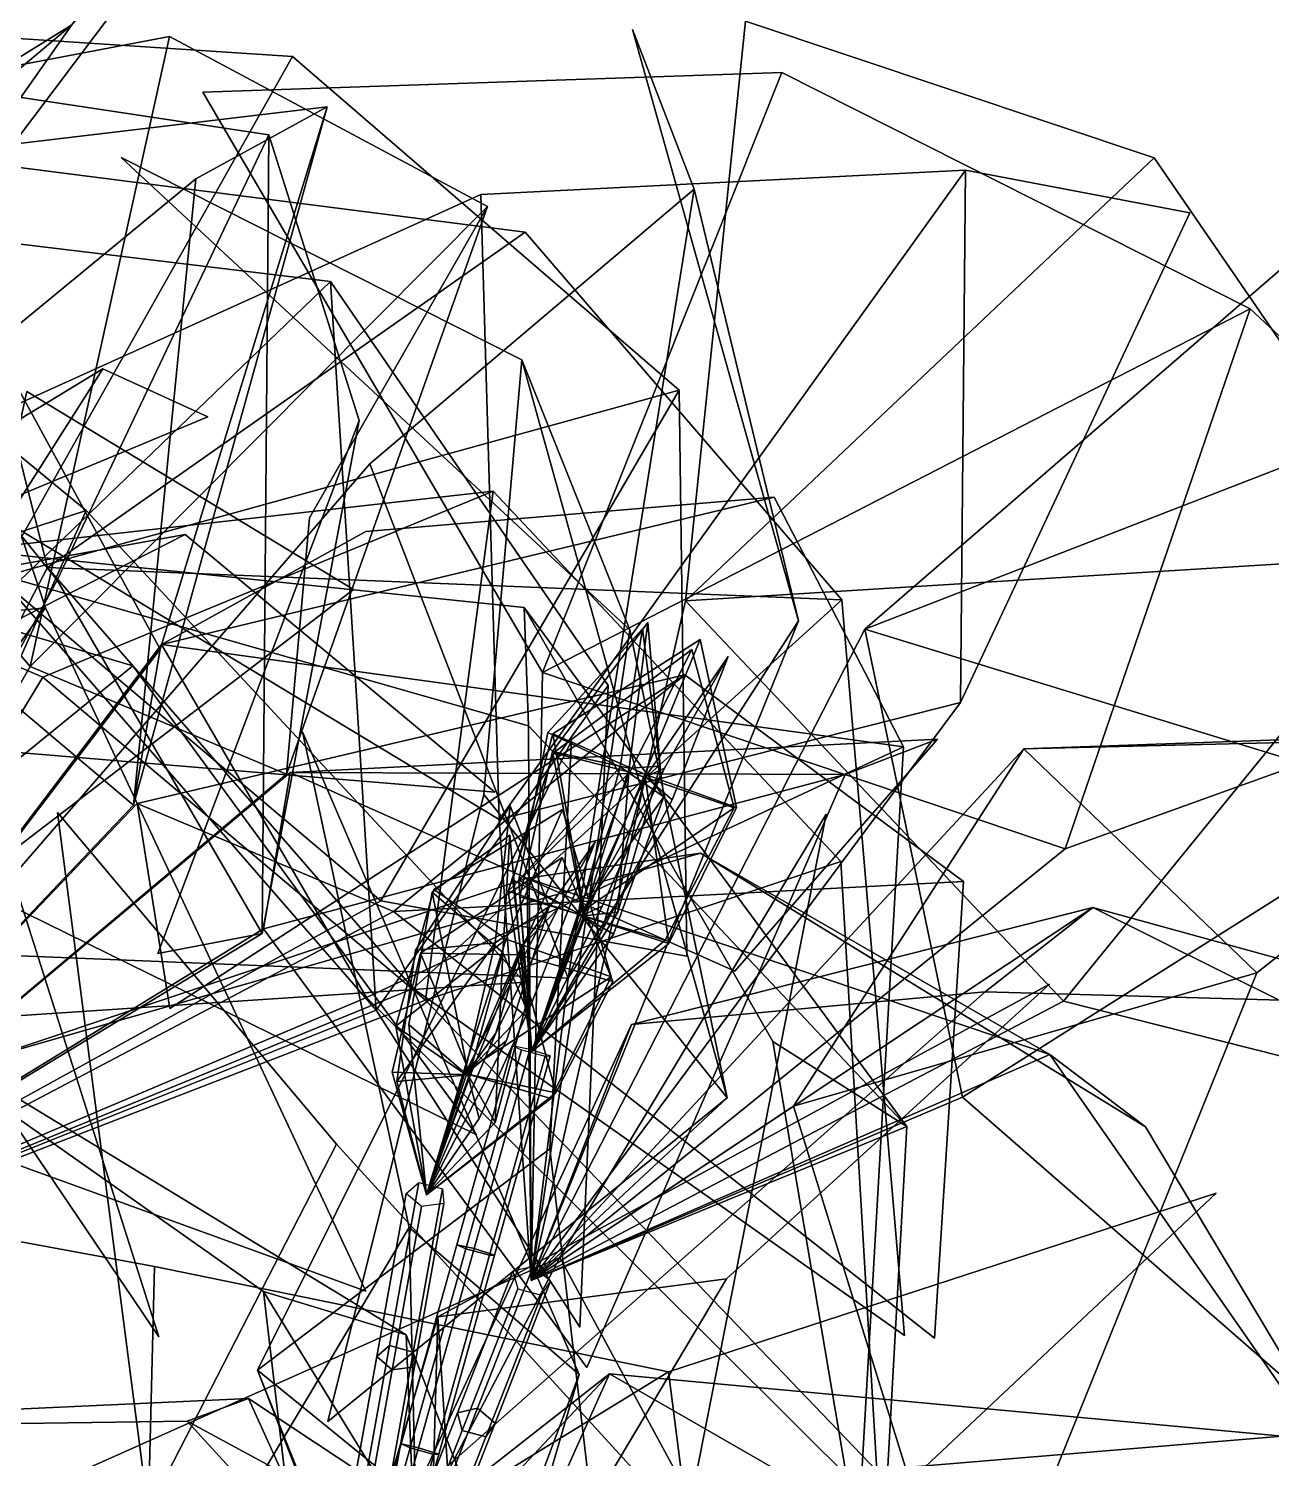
# Model space of a CAD drawing. Header units: metres. Extents: x -317 to 277, y -489 to 236.
# Drawn here: x 189.6 to 236.7, y -23.7 to 30.5 of the extents above; entities that cross this region are included whole.
import ezdxf

# ---------------------------------------------------------------- set-up
doc = ezdxf.new("R2010")
doc.units = ezdxf.units.M

msp = doc.modelspace()

# ---------------------------------------------------------------- linework, layer by layer
at = {"layer": 'Newplan_1Bud', "color": 3}
for points in [[(209.2747, 3.7947, 470.3138), (212.02, 2.4896, 472.4286), (212.8679, 7.7291, 474.1126)], [(209.2747, 3.7947, 470.3138), (212.8679, 7.7291, 474.1126), (212.02, 2.4896, 472.4286)], [(209.4514, 3.07557, 474.8783), (213.0648, 7.9658, 471.9616), (212.3662, 2.442, 471.8799)], [(209.4514, 3.07557, 474.8783), (212.3662, 2.442, 471.8799), (213.0648, 7.9658, 471.9616)], [(213.676, 1.3515, 476.1503), (212.8679, 7.7291, 474.1126), (212.02, 2.4896, 472.4286)], [(213.676, 1.3515, 476.1503), (212.02, 2.4896, 472.4286), (212.8679, 7.7291, 474.1126)], [(213.5402, 2.5173, 468.3686), (212.3662, 2.442, 471.8799), (213.0648, 7.9658, 471.9616)], [(213.5402, 2.5173, 468.3686), (213.0648, 7.9658, 471.9616), (212.3662, 2.442, 471.8799)], [(209.4693, 3.7417, 470.1886), (215.0582, 7.3212, 471.3846), (212.9539, 2.2061, 472.0291)], [(209.4693, 3.7417, 470.1886), (212.9539, 2.2061, 472.0291), (215.0582, 7.3212, 471.3846)], [(216.4357, 0.9483, 471.9412), (212.9539, 2.2061, 472.0291), (215.0582, 7.3212, 471.3846)], [(216.4357, 0.9483, 471.9412), (215.0582, 7.3212, 471.3846), (212.9539, 2.2061, 472.0291)], [(209.4943, 3.02717, 475.1066), (212.3905, 2.2836, 472.9222), (214.7376, 6.9361, 474.8851)], [(209.4943, 3.02717, 475.1066), (214.7376, 6.9361, 474.8851), (212.3905, 2.2836, 472.9222)], [(216.3442, 0.9361, 472.2586), (214.7376, 6.9361, 474.8851), (212.3905, 2.2836, 472.9222)], [(216.3442, 0.9361, 472.2586), (212.3905, 2.2836, 472.9222), (214.7376, 6.9361, 474.8851)], [(213.7051, 2.4356, 468.5185), (216.1118, 6.6801, 473.1737), (212.9764, 2.1058, 472.6716)], [(213.7051, 2.4356, 468.5185), (212.9764, 2.1058, 472.6716), (216.1118, 6.6801, 473.1737)], [(213.9868, 1.2414, 476.1277), (212.9764, 2.1058, 472.6716), (216.1118, 6.6801, 473.1737)], [(213.9868, 1.2414, 476.1277), (216.1118, 6.6801, 473.1737), (212.9764, 2.1058, 472.6716)], [(210.6913, -3.2002, 471.6477), (207.9465, -1.8015, 470.0325), (209.4693, 3.7417, 470.1886)], [(210.6913, -3.2002, 471.6477), (209.4693, 3.7417, 470.1886), (207.9465, -1.8015, 470.0325)], [(209.2747, 3.7947, 470.3138), (208.1812, -1.803, 469.4455), (212.02, 2.4896, 472.4286)], [(209.2747, 3.7947, 470.3138), (212.02, 2.4896, 472.4286), (208.1812, -1.803, 469.4455)], [(210.6913, -3.2002, 471.6477), (209.4693, 3.7417, 470.1886), (212.9539, 2.2061, 472.0291)], [(210.6913, -3.2002, 471.6477), (212.9539, 2.2061, 472.0291), (209.4693, 3.7417, 470.1886)], [(209.4943, 3.02717, 475.1066), (207.7648, -2.2287, 473.473), (212.3905, 2.2836, 472.9222)], [(209.4943, 3.02717, 475.1066), (212.3905, 2.2836, 472.9222), (207.7648, -2.2287, 473.473)], [(210.6402, -3.1575, 471.48), (208.2099, -2.4473, 473.865), (209.4514, 3.07557, 474.8783)], [(210.6402, -3.1575, 471.48), (209.4514, 3.07557, 474.8783), (208.2099, -2.4473, 473.865)], [(210.6402, -3.1575, 471.48), (209.4514, 3.07557, 474.8783), (212.3662, 2.442, 471.8799)], [(210.6402, -3.1575, 471.48), (212.3662, 2.442, 471.8799), (209.4514, 3.07557, 474.8783)], [(207.7648, -2.2287, 473.473), (210.4151, -3.1009, 471.658), (212.3905, 2.2836, 472.9222)], [(207.7648, -2.2287, 473.473), (212.3905, 2.2836, 472.9222), (210.4151, -3.1009, 471.658)], [(208.1812, -1.803, 469.4455), (210.4705, -3.09653, 471.4863), (212.02, 2.4896, 472.4286)], [(208.1812, -1.803, 469.4455), (212.02, 2.4896, 472.4286), (210.4705, -3.09653, 471.4863)], [(210.4151, -3.1009, 471.658), (216.3442, 0.9361, 472.2586), (212.3905, 2.2836, 472.9222)], [(210.4151, -3.1009, 471.658), (212.3905, 2.2836, 472.9222), (216.3442, 0.9361, 472.2586)], [(210.4705, -3.09653, 471.4863), (213.676, 1.3515, 476.1503), (212.02, 2.4896, 472.4286)], [(210.4705, -3.09653, 471.4863), (212.02, 2.4896, 472.4286), (213.676, 1.3515, 476.1503)], [(210.5536, -3.166, 471.7593), (211.3338, -2.8018, 468.3891), (213.7051, 2.4356, 468.5185)], [(210.5536, -3.166, 471.7593), (213.7051, 2.4356, 468.5185), (211.3338, -2.8018, 468.3891)], [(210.5536, -3.166, 471.7593), (213.7051, 2.4356, 468.5185), (212.9764, 2.1058, 472.6716)], [(210.5536, -3.166, 471.7593), (212.9764, 2.1058, 472.6716), (213.7051, 2.4356, 468.5185)], [(211.9262, -3.02142, 468.413), (210.6402, -3.1575, 471.48), (212.3662, 2.442, 471.8799)], [(211.9262, -3.02142, 468.413), (212.3662, 2.442, 471.8799), (210.6402, -3.1575, 471.48)], [(213.8591, -4.2115, 471.7927), (210.6913, -3.2002, 471.6477), (212.9539, 2.2061, 472.0291)], [(213.8591, -4.2115, 471.7927), (212.9539, 2.2061, 472.0291), (210.6913, -3.2002, 471.6477)], [(213.5402, 2.5173, 468.3686), (211.9262, -3.02142, 468.413), (212.3662, 2.442, 471.8799)], [(213.5402, 2.5173, 468.3686), (212.3662, 2.442, 471.8799), (211.9262, -3.02142, 468.413)], [(216.4357, 0.9483, 471.9412), (213.8591, -4.2115, 471.7927), (212.9539, 2.2061, 472.0291)], [(216.4357, 0.9483, 471.9412), (212.9539, 2.2061, 472.0291), (213.8591, -4.2115, 471.7927)], [(211.3269, -3.7397, 474.9455), (210.5536, -3.166, 471.7593), (212.9764, 2.1058, 472.6716)], [(211.3269, -3.7397, 474.9455), (212.9764, 2.1058, 472.6716), (210.5536, -3.166, 471.7593)], [(213.9868, 1.2414, 476.1277), (211.3269, -3.7397, 474.9455), (212.9764, 2.1058, 472.6716)], [(213.9868, 1.2414, 476.1277), (212.9764, 2.1058, 472.6716), (211.3269, -3.7397, 474.9455)], [(210.4705, -3.09653, 471.4863), (211.7624, -3.8528, 474.6261), (213.676, 1.3515, 476.1503)], [(210.4705, -3.09653, 471.4863), (213.676, 1.3515, 476.1503), (211.7624, -3.8528, 474.6261)], [(204.2605, -4.4624, 442.2388), (207.2726, -4.1841, 444.3749), (207.8405, 1.0111, 442.4528)], [(204.2605, -4.4624, 442.2388), (207.8405, 1.0111, 442.4528), (207.2726, -4.1841, 444.3749)], [(204.951, -2.1604, 446.4617), (207.6993, -4.04393, 444.8456), (209.827, 0.8713, 443.3223)], [(204.951, -2.1604, 446.4617), (209.827, 0.8713, 443.3223), (207.6993, -4.04393, 444.8456)], [(209.3273, -2.8102, 447.8068), (207.8405, 1.0111, 442.4528), (207.2726, -4.1841, 444.3749)], [(209.3273, -2.8102, 447.8068), (207.2726, -4.1841, 444.3749), (207.8405, 1.0111, 442.4528)], [(211.6765, -5.472, 444.6711), (209.827, 0.8713, 443.3223), (207.6993, -4.04393, 444.8456)], [(211.6765, -5.472, 444.6711), (207.6993, -4.04393, 444.8456), (209.827, 0.8713, 443.3223)], [(210.4151, -3.1009, 471.658), (213.7278, -4.08877, 471.271), (216.3442, 0.9361, 472.2586)], [(210.4151, -3.1009, 471.658), (216.3442, 0.9361, 472.2586), (213.7278, -4.08877, 471.271)], [(204.885, -2.261, 446.2571), (207.8326, -0.1043, 440.588), (207.5731, -4.5511, 443.9296)], [(204.885, -2.261, 446.2571), (207.5731, -4.5511, 443.9296), (207.8326, -0.1043, 440.588)], [(208.4317, -6.6093, 440.9734), (207.5731, -4.5511, 443.9296), (207.8326, -0.1043, 440.588)], [(208.4317, -6.6093, 440.9734), (207.8326, -0.1043, 440.588), (207.5731, -4.5511, 443.9296)], [(208.6149, -6.5813, 441.1217), (211.0653, -0.3551, 441.964), (208.2739, -4.3306, 444.6862)], [(208.6149, -6.5813, 441.1217), (208.2739, -4.3306, 444.6862), (211.0653, -0.3551, 441.964)], [(209.6428, -2.9079, 447.819), (208.2739, -4.3306, 444.6862), (211.0653, -0.3551, 441.964)], [(209.6428, -2.9079, 447.819), (211.0653, -0.3551, 441.964), (208.2739, -4.3306, 444.6862)], [(204.4473, -4.5783, 442.1492), (209.8142, -0.9439, 440.2876), (208.1884, -4.6411, 444.1209)], [(204.4473, -4.5783, 442.1492), (208.1884, -4.6411, 444.1209), (209.8142, -0.9439, 440.2876)], [(211.7391, -5.654, 444.4023), (208.1884, -4.6411, 444.1209), (209.8142, -0.9439, 440.2876)], [(211.7391, -5.654, 444.4023), (209.8142, -0.9439, 440.2876), (208.1884, -4.6411, 444.1209)], [(204.951, -2.1604, 446.4617), (203.5132, -7.3482, 448.5362), (207.6993, -4.04393, 444.8456)], [(204.951, -2.1604, 446.4617), (207.6993, -4.04393, 444.8456), (203.5132, -7.3482, 448.5362)], [(208.6701, -8.3065, 470.8663), (207.9465, -1.8015, 470.0325), (210.6913, -3.2002, 471.6477)], [(208.6701, -8.3065, 470.8663), (210.6913, -3.2002, 471.6477), (207.9465, -1.8015, 470.0325)], [(210.4705, -3.09653, 471.4863), (208.1812, -1.803, 469.4455), (208.6701, -8.3065, 470.8663)], [(210.4705, -3.09653, 471.4863), (208.6701, -8.3065, 470.8663), (208.1812, -1.803, 469.4455)], [(206.2721, -9.263, 447.1853), (204.0063, -7.2788, 448.9256), (204.885, -2.261, 446.2571)], [(206.2721, -9.263, 447.1853), (204.885, -2.261, 446.2571), (204.0063, -7.2788, 448.9256)], [(206.2721, -9.263, 447.1853), (204.885, -2.261, 446.2571), (207.5731, -4.5511, 443.9296)], [(206.2721, -9.263, 447.1853), (207.5731, -4.5511, 443.9296), (204.885, -2.261, 446.2571)], [(210.4151, -3.1009, 471.658), (207.7648, -2.2287, 473.473), (208.6701, -8.3065, 470.8663)], [(210.4151, -3.1009, 471.658), (208.6701, -8.3065, 470.8663), (207.7648, -2.2287, 473.473)], [(208.6701, -8.3065, 470.8663), (208.2099, -2.4473, 473.865), (210.6402, -3.1575, 471.48)], [(208.6701, -8.3065, 470.8663), (210.6402, -3.1575, 471.48), (208.2099, -2.4473, 473.865)], [(206.0992, -9.2126, 447.1733), (207.712, -7.8928, 449.9583), (209.3273, -2.8102, 447.8068)], [(206.0992, -9.2126, 447.1733), (209.3273, -2.8102, 447.8068), (207.712, -7.8928, 449.9583)], [(206.0992, -9.2126, 447.1733), (209.3273, -2.8102, 447.8068), (207.2726, -4.1841, 444.3749)], [(206.0992, -9.2126, 447.1733), (207.2726, -4.1841, 444.3749), (209.3273, -2.8102, 447.8068)], [(209.6428, -2.9079, 447.819), (207.2978, -7.6141, 450.1934), (208.2739, -4.3306, 444.6862)], [(209.6428, -2.9079, 447.819), (208.2739, -4.3306, 444.6862), (207.2978, -7.6141, 450.1934)], [(208.6701, -8.3065, 470.8663), (211.3338, -2.8018, 468.3891), (210.5536, -3.166, 471.7593)], [(208.6701, -8.3065, 470.8663), (210.5536, -3.166, 471.7593), (211.3338, -2.8018, 468.3891)], [(210.6402, -3.1575, 471.48), (211.9262, -3.02142, 468.413), (208.6701, -8.3065, 470.8663)], [(210.6402, -3.1575, 471.48), (208.6701, -8.3065, 470.8663), (211.9262, -3.02142, 468.413)], [(208.6701, -8.3065, 470.8663), (211.7624, -3.8528, 474.6261), (210.4705, -3.09653, 471.4863)], [(208.6701, -8.3065, 470.8663), (210.4705, -3.09653, 471.4863), (211.7624, -3.8528, 474.6261)], [(208.6701, -8.3065, 470.8663), (213.7278, -4.08877, 471.271), (210.4151, -3.1009, 471.658)], [(208.6701, -8.3065, 470.8663), (210.4151, -3.1009, 471.658), (213.7278, -4.08877, 471.271)], [(210.5536, -3.166, 471.7593), (211.3269, -3.7397, 474.9455), (208.6701, -8.3065, 470.8663)], [(210.5536, -3.166, 471.7593), (208.6701, -8.3065, 470.8663), (211.3269, -3.7397, 474.9455)], [(210.6913, -3.2002, 471.6477), (213.8591, -4.2115, 471.7927), (208.6701, -8.3065, 470.8663)], [(210.6913, -3.2002, 471.6477), (208.6701, -8.3065, 470.8663), (213.8591, -4.2115, 471.7927)], [(203.5132, -7.3482, 448.5362), (206.0593, -9.1126, 447.3181), (207.6993, -4.04393, 444.8456)], [(203.5132, -7.3482, 448.5362), (207.6993, -4.04393, 444.8456), (206.0593, -9.1126, 447.3181)], [(203.5473, -9.45, 445.0496), (206.0992, -9.2126, 447.1733), (207.2726, -4.1841, 444.3749)], [(203.5473, -9.45, 445.0496), (207.2726, -4.1841, 444.3749), (206.0992, -9.2126, 447.1733)], [(204.2605, -4.4624, 442.2388), (203.5473, -9.45, 445.0496), (207.2726, -4.1841, 444.3749)], [(204.2605, -4.4624, 442.2388), (207.2726, -4.1841, 444.3749), (203.5473, -9.45, 445.0496)], [(206.0593, -9.1126, 447.3181), (211.6765, -5.472, 444.6711), (207.6993, -4.04393, 444.8456)], [(206.0593, -9.1126, 447.3181), (207.6993, -4.04393, 444.8456), (211.6765, -5.472, 444.6711)], [(206.2107, -9.1012, 447.4211), (208.6149, -6.5813, 441.1217), (208.2739, -4.3306, 444.6862)], [(206.2107, -9.1012, 447.4211), (208.2739, -4.3306, 444.6862), (208.6149, -6.5813, 441.1217)], [(207.2978, -7.6141, 450.1934), (206.2107, -9.1012, 447.4211), (208.2739, -4.3306, 444.6862)], [(207.2978, -7.6141, 450.1934), (208.2739, -4.3306, 444.6862), (206.2107, -9.1012, 447.4211)], [(206.3406, -9.1945, 447.3375), (203.3644, -9.09524, 445.5398), (204.4473, -4.5783, 442.1492)], [(206.3406, -9.1945, 447.3375), (204.4473, -4.5783, 442.1492), (203.3644, -9.09524, 445.5398)], [(206.3406, -9.1945, 447.3375), (204.4473, -4.5783, 442.1492), (208.1884, -4.6411, 444.1209)], [(206.3406, -9.1945, 447.3375), (208.1884, -4.6411, 444.1209), (204.4473, -4.5783, 442.1492)], [(207.2752, -11.00196, 444.5302), (206.2721, -9.263, 447.1853), (207.5731, -4.5511, 443.9296)], [(207.2752, -11.00196, 444.5302), (207.5731, -4.5511, 443.9296), (206.2721, -9.263, 447.1853)], [(209.5798, -9.8738, 447.6911), (206.3406, -9.1945, 447.3375), (208.1884, -4.6411, 444.1209)], [(209.5798, -9.8738, 447.6911), (208.1884, -4.6411, 444.1209), (206.3406, -9.1945, 447.3375)], [(208.4317, -6.6093, 440.9734), (207.2752, -11.00196, 444.5302), (207.5731, -4.5511, 443.9296)], [(208.4317, -6.6093, 440.9734), (207.5731, -4.5511, 443.9296), (207.2752, -11.00196, 444.5302)], [(211.7391, -5.654, 444.4023), (209.5798, -9.8738, 447.6911), (208.1884, -4.6411, 444.1209)], [(211.7391, -5.654, 444.4023), (208.1884, -4.6411, 444.1209), (209.5798, -9.8738, 447.6911)], [(206.0593, -9.1126, 447.3181), (209.3948, -10.09442, 447.2204), (211.6765, -5.472, 444.6711)], [(206.0593, -9.1126, 447.3181), (211.6765, -5.472, 444.6711), (209.3948, -10.09442, 447.2204)], [(206.2107, -9.1012, 447.4211), (206.6673, -10.8487, 444.4484), (208.6149, -6.5813, 441.1217)], [(206.2107, -9.1012, 447.4211), (208.6149, -6.5813, 441.1217), (206.6673, -10.8487, 444.4484)], [(206.0593, -9.1126, 447.3181), (203.5132, -7.3482, 448.5362), (204.6742, -13.7495, 450.0293)], [(206.0593, -9.1126, 447.3181), (204.6742, -13.7495, 450.0293), (203.5132, -7.3482, 448.5362)], [(204.6742, -13.7495, 450.0293), (204.0063, -7.2788, 448.9256), (206.2721, -9.263, 447.1853)], [(204.6742, -13.7495, 450.0293), (206.2721, -9.263, 447.1853), (204.0063, -7.2788, 448.9256)], [(206.2107, -9.1012, 447.4211), (207.2978, -7.6141, 450.1934), (204.6742, -13.7495, 450.0293)], [(206.2107, -9.1012, 447.4211), (204.6742, -13.7495, 450.0293), (207.2978, -7.6141, 450.1934)], [(204.6742, -13.7495, 450.0293), (207.712, -7.8928, 449.9583), (206.0992, -9.2126, 447.1733)], [(204.6742, -13.7495, 450.0293), (206.0992, -9.2126, 447.1733), (207.712, -7.8928, 449.9583)], [(204.6742, -13.7495, 450.0293), (203.3644, -9.09524, 445.5398), (206.3406, -9.1945, 447.3375)], [(204.6742, -13.7495, 450.0293), (206.3406, -9.1945, 447.3375), (203.3644, -9.09524, 445.5398)], [(206.0992, -9.2126, 447.1733), (203.5473, -9.45, 445.0496), (204.6742, -13.7495, 450.0293)], [(206.0992, -9.2126, 447.1733), (204.6742, -13.7495, 450.0293), (203.5473, -9.45, 445.0496)], [(204.6742, -13.7495, 450.0293), (206.6673, -10.8487, 444.4484), (206.2107, -9.1012, 447.4211)], [(204.6742, -13.7495, 450.0293), (206.2107, -9.1012, 447.4211), (206.6673, -10.8487, 444.4484)], [(204.6742, -13.7495, 450.0293), (209.3948, -10.09442, 447.2204), (206.0593, -9.1126, 447.3181)], [(204.6742, -13.7495, 450.0293), (206.0593, -9.1126, 447.3181), (209.3948, -10.09442, 447.2204)], [(206.3406, -9.1945, 447.3375), (209.5798, -9.8738, 447.6911), (204.6742, -13.7495, 450.0293)], [(206.3406, -9.1945, 447.3375), (204.6742, -13.7495, 450.0293), (209.5798, -9.8738, 447.6911)], [(206.2721, -9.263, 447.1853), (207.2752, -11.00196, 444.5302), (204.6742, -13.7495, 450.0293)], [(206.2721, -9.263, 447.1853), (204.6742, -13.7495, 450.0293), (207.2752, -11.00196, 444.5302)]]:
    msp.add_3dface(points, dxfattribs=at)
at = {"layer": 'Newplan_1Pdcel', "color": 3}
for points in [[(206.4836, -15.7867, 469.5872), (208.5956, -8.2341, 470.0874), (207.9315, -8.08952, 470.7084), (205.8194, -15.6421, 470.2082)], [(205.8194, -15.6421, 470.2082), (207.9315, -8.08952, 470.7084), (208.2811, -8.2427, 471.5462), (206.1691, -15.7954, 471.046)], [(206.1691, -15.7954, 471.046), (208.2811, -8.2427, 471.5462), (209.1786, -8.4865, 471.4378), (207.0665, -16.0392, 470.9375)], [(207.2499, -16.03072, 470.0353), (209.3619, -8.4781, 470.5356), (208.5956, -8.2341, 470.0874), (206.4836, -15.7867, 469.5872)], [(207.0665, -16.0392, 470.9375), (209.1786, -8.4865, 471.4378), (209.3619, -8.4781, 470.5356), (207.2499, -16.03072, 470.0353)], [(202.7849, -19.8846, 454.6295), (203.898, -13.6927, 449.9204), (204.3816, -13.2754, 450.5835), (203.2685, -19.4673, 455.2925)], [(203.2685, -19.4673, 455.2925), (204.3816, -13.2754, 450.5835), (205.279, -13.5192, 450.4751), (204.1659, -19.711, 455.1841)], [(204.1659, -19.711, 455.1841), (205.279, -13.5192, 450.4751), (205.3285, -14.08137, 449.7476), (204.2154, -20.2732, 454.4566)], [(203.3668, -20.3798, 454.1158), (204.4799, -14.188, 449.4068), (203.898, -13.6927, 449.9204), (202.7849, -19.8846, 454.6295)], [(204.2154, -20.2732, 454.4566), (205.3285, -14.08137, 449.7476), (204.4799, -14.188, 449.4068), (203.3668, -20.3798, 454.1158)], [(204.3715, -23.3393, 469.0869), (206.4836, -15.7867, 469.5872), (205.8194, -15.6421, 470.2082), (203.7074, -23.1947, 469.7079)], [(203.7074, -23.1947, 469.7079), (205.8194, -15.6421, 470.2082), (206.1691, -15.7954, 471.046), (204.057, -23.348, 470.5457)], [(204.057, -23.348, 470.5457), (206.1691, -15.7954, 471.046), (207.0665, -16.0392, 470.9375), (204.9544, -23.5918, 470.4373)], [(205.1378, -23.5833, 469.5351), (207.2499, -16.03072, 470.0353), (206.4836, -15.7867, 469.5872), (204.3715, -23.3393, 469.0869)], [(204.9544, -23.5918, 470.4373), (207.0665, -16.0392, 470.9375), (207.2499, -16.03072, 470.0353), (205.1378, -23.5833, 469.5351)], [(206.6128, -21.8452, 484.2797), (208.7176, -16.4663, 489.6079), (207.9499, -16.6392, 490.0858), (205.8451, -22.01818, 484.7576)], [(205.8451, -22.01818, 484.7576), (207.9499, -16.6392, 490.0858), (208.1311, -17.3093, 490.6907), (206.0262, -22.6882, 485.3625)], [(207.2756, -22.4067, 484.5848), (209.3804, -17.02786, 489.913), (208.7176, -16.4663, 489.6079), (206.6128, -21.8452, 484.2797)], [(206.0262, -22.6882, 485.3625), (208.1311, -17.3093, 490.6907), (209.0285, -17.5531, 490.5823), (206.9236, -22.932, 485.254)], [(206.9236, -22.932, 485.254), (209.0285, -17.5531, 490.5823), (209.3804, -17.02786, 489.913), (207.2756, -22.4067, 484.5848)], [(201.6718, -26.07652, 459.3385), (202.7849, -19.8846, 454.6295), (203.2685, -19.4673, 455.2925), (202.1554, -25.6591, 460.0015)], [(202.1554, -25.6591, 460.0015), (203.2685, -19.4673, 455.2925), (204.1659, -19.711, 455.1841), (203.0528, -25.9029, 459.8931)], [(202.2537, -26.5717, 458.8248), (203.3668, -20.3798, 454.1158), (202.7849, -19.8846, 454.6295), (201.6718, -26.07652, 459.3385)], [(203.0528, -25.9029, 459.8931), (204.1659, -19.711, 455.1841), (204.2154, -20.2732, 454.4566), (203.1023, -26.4651, 459.1656)], [(203.1023, -26.4651, 459.1656), (204.2154, -20.2732, 454.4566), (203.3668, -20.3798, 454.1158), (202.2537, -26.5717, 458.8248)], [(204.5079, -27.2241, 478.9514), (206.6128, -21.8452, 484.2797), (205.8451, -22.01818, 484.7576), (203.7402, -27.397, 479.4293)], [(203.7402, -27.397, 479.4293), (205.8451, -22.01818, 484.7576), (206.0262, -22.6882, 485.3625), (203.9214, -28.06713, 480.0342)], [(205.1707, -27.7856, 479.2565), (207.2756, -22.4067, 484.5848), (206.6128, -21.8452, 484.2797), (204.5079, -27.2241, 478.9514)], [(203.9214, -28.06713, 480.0342), (206.0262, -22.6882, 485.3625), (206.9236, -22.932, 485.254), (204.8188, -28.3109, 479.9258)], [(204.8188, -28.3109, 479.9258), (206.9236, -22.932, 485.254), (207.2756, -22.4067, 484.5848), (205.1707, -27.7856, 479.2565)], [(202.2594, -30.8919, 468.5867), (204.3715, -23.3393, 469.0869), (203.7074, -23.1947, 469.7079), (201.5953, -30.7473, 469.2077)], [(201.5953, -30.7473, 469.2077), (203.7074, -23.1947, 469.7079), (204.057, -23.348, 470.5457), (201.9449, -30.9006, 470.0455)], [(201.9449, -30.9006, 470.0455), (204.057, -23.348, 470.5457), (204.9544, -23.5918, 470.4373), (202.8424, -31.1444, 469.937)], [(203.0258, -31.1359, 469.0349), (205.1378, -23.5833, 469.5351), (204.3715, -23.3393, 469.0869), (202.2594, -30.8919, 468.5867)], [(202.8424, -31.1444, 469.937), (204.9544, -23.5918, 470.4373), (205.1378, -23.5833, 469.5351), (203.0258, -31.1359, 469.0349)]]:
    msp.add_3dface(points, dxfattribs=at)
at = {"layer": 'Newplan_1Petal1', "color": 3}
for points in [[(199.5827, 29.4389, 374.6539), (175.0902, 31.03936, 375.4727), (188.4272, 9.6602, 384.3558)], [(199.5827, 29.4389, 374.6539), (188.4272, 9.6602, 384.3558), (175.0902, 31.03936, 375.4727)], [(212.4895, 30.4666, 492.2321), (214.8259, 24.4029, 520.3975), (218.7823, 8.03056, 504.9351)], [(212.4895, 30.4666, 492.2321), (218.7823, 8.03056, 504.9351), (214.8259, 24.4029, 520.3975)], [(232.281, 25.5937, 509.697), (216.7796, 30.7794, 491.3687), (214.4913, 8.7931, 506.3757)], [(232.281, 25.5937, 509.697), (214.4913, 8.7931, 506.3757), (216.7796, 30.7794, 491.3687)], [(194.9272, 30.1955, 387.0745), (172.8964, 26.00562, 397.0845), (189.641, 6.3, 390.3646)], [(194.9272, 30.1955, 387.0745), (189.641, 6.3, 390.3646), (172.8964, 26.00562, 397.0845)], [(174.027, 30.1909, 376.1284), (198.6898, 26.4692, 390.737), (190.6652, 9.5666, 377.5955)], [(174.027, 30.1909, 376.1284), (190.6652, 9.5666, 377.5955), (198.6898, 26.4692, 390.737)], [(189.641, 6.3, 390.3646), (206.991, 23.7451, 372.6097), (194.9272, 30.1955, 387.0745)], [(189.641, 6.3, 390.3646), (194.9272, 30.1955, 387.0745), (206.991, 23.7451, 372.6097)], [(188.4272, 9.6602, 384.3558), (214.2634, 16.7756, 370.1272), (199.5827, 29.4389, 374.6539)], [(188.4272, 9.6602, 384.3558), (199.5827, 29.4389, 374.6539), (214.2634, 16.7756, 370.1272)], [(218.1497, 28.8314, 513.9081), (196.1842, 28.08022, 502.9507), (209.0665, 6.06636, 510.906)], [(218.1497, 28.8314, 513.9081), (209.0665, 6.06636, 510.906), (196.1842, 28.08022, 502.9507)], [(209.0665, 6.06636, 510.906), (235.9241, 19.8623, 513.8948), (218.1497, 28.8314, 513.9081)], [(209.0665, 6.06636, 510.906), (218.1497, 28.8314, 513.9081), (235.9241, 19.8623, 513.8948)], [(184.4128, 25.5666, 357.0041), (200.909, 27.5308, 380.6586), (194.5684, 6.9539, 372.9658)], [(184.4128, 25.5666, 357.0041), (194.5684, 6.9539, 372.9658), (200.909, 27.5308, 380.6586)], [(193.5517, 1.0317, 393.4749), (200.909, 27.5308, 380.6586), (195.9166, 24.8005, 399.7372)], [(193.5517, 1.0317, 393.4749), (195.9166, 24.8005, 399.7372), (200.909, 27.5308, 380.6586)], [(194.5684, 6.9539, 372.9658), (200.909, 27.5308, 380.6586), (193.5517, 1.0317, 393.4749)], [(194.5684, 6.9539, 372.9658), (193.5517, 1.0317, 393.4749), (200.909, 27.5308, 380.6586)], [(190.6652, 9.5666, 377.5955), (198.6898, 26.4692, 390.737), (198.4408, -3.8296, 392.3199)], [(190.6652, 9.5666, 377.5955), (198.4408, -3.8296, 392.3199), (198.6898, 26.4692, 390.737)], [(198.4408, -3.8296, 392.3199), (198.6898, 26.4692, 390.737), (202.1161, 15.6245, 407.0778)], [(198.4408, -3.8296, 392.3199), (202.1161, 15.6245, 407.0778), (198.6898, 26.4692, 390.737)], [(208.4099, 22.77, 366.4055), (186.3541, 25.5965, 355.9815), (190.2944, 10.04928, 377.3498)], [(208.4099, 22.77, 366.4055), (190.2944, 10.04928, 377.3498), (186.3541, 25.5965, 355.9815)], [(193.0925, 25.607, 504.8412), (208.2838, 17.9248, 528.2019), (212.3806, 7.6847, 508.1732)], [(193.0925, 25.607, 504.8412), (212.3806, 7.6847, 508.1732), (208.2838, 17.9248, 528.2019)], [(214.4913, 8.7931, 506.3757), (242.6183, 10.5357, 517.6198), (232.281, 25.5937, 509.697)], [(214.4913, 8.7931, 506.3757), (232.281, 25.5937, 509.697), (242.6183, 10.5357, 517.6198)], [(207.4298, 0.4882, 515.7631), (225.1257, 25.1248, 515.0662), (206.7334, 24.197, 522.6316)], [(207.4298, 0.4882, 515.7631), (206.7334, 24.197, 522.6316), (225.1257, 25.1248, 515.0662)], [(224.9362, 4.9333, 504.3396), (225.1257, 25.1248, 515.0662), (207.4298, 0.4882, 515.7631)], [(224.9362, 4.9333, 504.3396), (207.4298, 0.4882, 515.7631), (225.1257, 25.1248, 515.0662)], [(233.6319, 23.5013, 487.4886), (225.1257, 25.1248, 515.0662), (224.9362, 4.9333, 504.3396)], [(233.6319, 23.5013, 487.4886), (224.9362, 4.9333, 504.3396), (225.1257, 25.1248, 515.0662)], [(195.9166, 24.8005, 399.7372), (180.4667, 12.08812, 413.9783), (193.5517, 1.0317, 393.4749)], [(195.9166, 24.8005, 399.7372), (193.5517, 1.0317, 393.4749), (180.4667, 12.08812, 413.9783)], [(164.6997, 3.3857, 412.944), (191.7611, 12.213, 423.4488), (177.1483, 24.2603, 417.3088)], [(164.6997, 3.3857, 412.944), (177.1483, 24.2603, 417.3088), (191.7611, 12.213, 423.4488)], [(172.3643, 24.3519, 398.425), (201.0359, 20.8963, 399.6558), (188.8873, 9.2183, 384.2016)], [(172.3643, 24.3519, 398.425), (188.8873, 9.2183, 384.2016), (201.0359, 20.8963, 399.6558)], [(206.7334, 24.197, 522.6316), (184.6767, 14.2267, 518.4833), (207.4298, 0.4882, 515.7631)], [(206.7334, 24.197, 522.6316), (207.4298, 0.4882, 515.7631), (184.6767, 14.2267, 518.4833)], [(210.0441, -5.5245, 518.9577), (214.8259, 24.4029, 520.3975), (202.5228, 13.9912, 532.0853)], [(210.0441, -5.5245, 518.9577), (202.5228, 13.9912, 532.0853), (214.8259, 24.4029, 520.3975)], [(218.7823, 8.03056, 504.9351), (214.8259, 24.4029, 520.3975), (210.0441, -5.5245, 518.9577)], [(218.7823, 8.03056, 504.9351), (210.0441, -5.5245, 518.9577), (214.8259, 24.4029, 520.3975)], [(199.3618, 2.2068, 371.7775), (206.991, 23.7451, 372.6097), (189.641, 6.3, 390.3646)], [(199.3618, 2.2068, 371.7775), (189.641, 6.3, 390.3646), (206.991, 23.7451, 372.6097)], [(200.2354, 11.9421, 347.1035), (206.991, 23.7451, 372.6097), (199.3618, 2.2068, 371.7775)], [(200.2354, 11.9421, 347.1035), (199.3618, 2.2068, 371.7775), (206.991, 23.7451, 372.6097)], [(168.2394, 6.4087, 407.6447), (190.2242, 8.5254, 428.4481), (185.5522, 22.4183, 414.9747)], [(168.2394, 6.4087, 407.6447), (185.5522, 22.4183, 414.9747), (190.2242, 8.5254, 428.4481)], [(190.2944, 10.04928, 377.3498), (220.425, 8.8276, 373.9964), (208.4099, 22.77, 366.4055)], [(190.2944, 10.04928, 377.3498), (208.4099, 22.77, 366.4055), (220.425, 8.8276, 373.9964)], [(243.2451, 16.2175, 511.4678), (237.6169, 21.8222, 488.2294), (221.2999, 7.7131, 503.9945)], [(243.2451, 16.2175, 511.4678), (221.2999, 7.7131, 503.9945), (237.6169, 21.8222, 488.2294)], [(188.8873, 9.2183, 384.2016), (201.0359, 20.8963, 399.6558), (202.7614, -6.7457, 387.2652)], [(188.8873, 9.2183, 384.2016), (202.7614, -6.7457, 387.2652), (201.0359, 20.8963, 399.6558)], [(202.7614, -6.7457, 387.2652), (201.0359, 20.8963, 399.6558), (211.564, 5.5709, 406.7736)], [(202.7614, -6.7457, 387.2652), (211.564, 5.5709, 406.7736), (201.0359, 20.8963, 399.6558)], [(228.8952, -0.6269, 506.5752), (235.9241, 19.8623, 513.8948), (209.0665, 6.06636, 510.906)], [(228.8952, -0.6269, 506.5752), (209.0665, 6.06636, 510.906), (235.9241, 19.8623, 513.8948)], [(249.8298, 6.9152, 492.1114), (235.9241, 19.8623, 513.8948), (228.8952, -0.6269, 506.5752)], [(249.8298, 6.9152, 492.1114), (228.8952, -0.6269, 506.5752), (235.9241, 19.8623, 513.8948)], [(216.0821, -10.0695, 519.4788), (208.2838, 17.9248, 528.2019), (206.8503, 1.4432, 539.2778)], [(216.0821, -10.0695, 519.4788), (206.8503, 1.4432, 539.2778), (208.2838, 17.9248, 528.2019)], [(212.3806, 7.6847, 508.1732), (208.2838, 17.9248, 528.2019), (216.0821, -10.0695, 519.4788)], [(212.3806, 7.6847, 508.1732), (216.0821, -10.0695, 519.4788), (208.2838, 17.9248, 528.2019)], [(192.3947, 17.5908, 416.8551), (196.3725, 15.7708, 392.6895), (174.1842, 6.5395, 404.3647)], [(192.3947, 17.5908, 416.8551), (174.1842, 6.5395, 404.3647), (196.3725, 15.7708, 392.6895)], [(174.1842, 6.5395, 404.3647), (185.7284, 7.1156, 432.418), (192.3947, 17.5908, 416.8551)], [(174.1842, 6.5395, 404.3647), (192.3947, 17.5908, 416.8551), (185.7284, 7.1156, 432.418)], [(201.9001, 9.2146, 394.4927), (189.5135, 16.725, 419.5064), (184.9908, -3.7254, 410.3348)], [(201.9001, 9.2146, 394.4927), (184.9908, -3.7254, 410.3348), (189.5135, 16.725, 419.5064)], [(202.9392, -2.5884, 374.5527), (214.2634, 16.7756, 370.1272), (188.4272, 9.6602, 384.3558)], [(202.9392, -2.5884, 374.5527), (188.4272, 9.6602, 384.3558), (214.2634, 16.7756, 370.1272)], [(214.542, -4.6956, 350.7771), (214.2634, 16.7756, 370.1272), (202.9392, -2.5884, 374.5527)], [(214.542, -4.6956, 350.7771), (202.9392, -2.5884, 374.5527), (214.2634, 16.7756, 370.1272)], [(221.2999, 7.7131, 503.9945), (242.7086, 1.1482, 524.4678), (243.2451, 16.2175, 511.4678)], [(221.2999, 7.7131, 503.9945), (243.2451, 16.2175, 511.4678), (242.7086, 1.1482, 524.4678)], [(202.1161, 15.6245, 407.0778), (194.4746, -4.5975, 418.7307), (198.4408, -3.8296, 392.3199)], [(202.1161, 15.6245, 407.0778), (198.4408, -3.8296, 392.3199), (194.4746, -4.5975, 418.7307)], [(202.5228, 13.9912, 532.0853), (186.4457, -4.5623, 531.4493), (210.0441, -5.5245, 518.9577)], [(202.5228, 13.9912, 532.0853), (210.0441, -5.5245, 518.9577), (186.4457, -4.5623, 531.4493)], [(180.628, 9.9654, 414.5105), (207.1975, 12.9483, 403.5251), (190.1167, 5.892, 390.0623)], [(180.628, 9.9654, 414.5105), (190.1167, 5.892, 390.0623), (207.1975, 12.9483, 403.5251)], [(190.1167, 5.892, 390.0623), (207.1975, 12.9483, 403.5251), (204.6286, -6.3567, 380.2592)], [(190.1167, 5.892, 390.0623), (204.6286, -6.3567, 380.2592), (207.1975, 12.9483, 403.5251)], [(217.8579, 12.7164, 366.1013), (202.3672, 11.4224, 347.0888), (194.615, 7.1331, 372.295)], [(217.8579, 12.7164, 366.1013), (194.615, 7.1331, 372.295), (202.3672, 11.4224, 347.0888)], [(194.615, 7.1331, 372.295), (222.771, 3.2547, 382.9153), (217.8579, 12.7164, 366.1013)], [(194.615, 7.1331, 372.295), (217.8579, 12.7164, 366.1013), (222.771, 3.2547, 382.9153)], [(204.6286, -6.3567, 380.2592), (207.1975, 12.9483, 403.5251), (220.3913, -1.09793, 398.5253)], [(204.6286, -6.3567, 380.2592), (220.3913, -1.09793, 398.5253), (207.1975, 12.9483, 403.5251)], [(182.996, -7.3561, 415.5107), (191.7611, 12.213, 423.4488), (164.6997, 3.3857, 412.944)], [(182.996, -7.3561, 415.5107), (164.6997, 3.3857, 412.944), (191.7611, 12.213, 423.4488)], [(208.3916, -5.6736, 407.9888), (191.7611, 12.213, 423.4488), (182.996, -7.3561, 415.5107)], [(208.3916, -5.6736, 407.9888), (182.996, -7.3561, 415.5107), (191.7611, 12.213, 423.4488)], [(184.8031, -0.7682, 407.0738), (174.7782, 11.8903, 432.7614), (193.531, 6.3238, 429.0577)], [(184.8031, -0.7682, 407.0738), (193.531, 6.3238, 429.0577), (174.7782, 11.8903, 432.7614)], [(180.6529, 3.7366, 404.1418), (179.6962, 8.4298, 434.1025), (195.5107, 11.3053, 422.3551)], [(180.6529, 3.7366, 404.1418), (195.5107, 11.3053, 422.3551), (179.6962, 8.4298, 434.1025)], [(195.5107, 11.3053, 422.3551), (207.2606, 1.5319, 403.1318), (180.6529, 3.7366, 404.1418)], [(195.5107, 11.3053, 422.3551), (180.6529, 3.7366, 404.1418), (207.2606, 1.5319, 403.1318)], [(183.9643, 11.05805, 519.775), (208.3742, 8.5373, 535.05), (208.5441, 4.04779, 512.6311)], [(183.9643, 11.05805, 519.775), (208.5441, 4.04779, 512.6311), (208.3742, 8.5373, 535.05)], [(228.8379, -6.4041, 510.8422), (242.6183, 10.5357, 517.6198), (214.4913, 8.7931, 506.3757)], [(228.8379, -6.4041, 510.8422), (214.4913, 8.7931, 506.3757), (242.6183, 10.5357, 517.6198)], [(253.8589, -12.7197, 504.6447), (242.6183, 10.5357, 517.6198), (228.8379, -6.4041, 510.8422)], [(253.8589, -12.7197, 504.6447), (228.8379, -6.4041, 510.8422), (242.6183, 10.5357, 517.6198)], [(204.1685, -5.9148, 380.4134), (190.2944, 10.04928, 377.3498), (176.0079, -17.4346, 375.7789)], [(204.1685, -5.9148, 380.4134), (176.0079, -17.4346, 375.7789), (190.2944, 10.04928, 377.3498)], [(204.1685, -5.9148, 380.4134), (220.425, 8.8276, 373.9964), (190.2944, 10.04928, 377.3498)], [(204.1685, -5.9148, 380.4134), (190.2944, 10.04928, 377.3498), (220.425, 8.8276, 373.9964)], [(202.9392, -2.5884, 374.5527), (188.4272, 9.6602, 384.3558), (176.0079, -17.4346, 375.7789)], [(202.9392, -2.5884, 374.5527), (176.0079, -17.4346, 375.7789), (188.4272, 9.6602, 384.3558)], [(190.6652, 9.5666, 377.5955), (198.4408, -3.8296, 392.3199), (176.0079, -17.4346, 375.7789)], [(190.6652, 9.5666, 377.5955), (176.0079, -17.4346, 375.7789), (198.4408, -3.8296, 392.3199)], [(188.8873, 9.2183, 384.2016), (202.7614, -6.7457, 387.2652), (176.0079, -17.4346, 375.7789)], [(188.8873, 9.2183, 384.2016), (176.0079, -17.4346, 375.7789), (202.7614, -6.7457, 387.2652)], [(222.8057, -19.08211, 366.8625), (220.425, 8.8276, 373.9964), (204.1685, -5.9148, 380.4134)], [(222.8057, -19.08211, 366.8625), (204.1685, -5.9148, 380.4134), (220.425, 8.8276, 373.9964)], [(228.8379, -6.4041, 510.8422), (214.4913, 8.7931, 506.3757), (208.6412, -17.00143, 490.1783)], [(228.8379, -6.4041, 510.8422), (208.6412, -17.00143, 490.1783), (214.4913, 8.7931, 506.3757)], [(177.8583, -8.5174, 419.5365), (190.2242, 8.5254, 428.4481), (168.2394, 6.4087, 407.6447)], [(177.8583, -8.5174, 419.5365), (168.2394, 6.4087, 407.6447), (190.2242, 8.5254, 428.4481)], [(202.3718, -17.4024, 424.4856), (190.2242, 8.5254, 428.4481), (177.8583, -8.5174, 419.5365)], [(202.3718, -17.4024, 424.4856), (177.8583, -8.5174, 419.5365), (190.2242, 8.5254, 428.4481)], [(222.8907, -11.1494, 517.0975), (208.3742, 8.5373, 535.05), (217.8144, -7.9329, 541.0486)], [(222.8907, -11.1494, 517.0975), (217.8144, -7.9329, 541.0486), (208.3742, 8.5373, 535.05)], [(208.5441, 4.04779, 512.6311), (208.3742, 8.5373, 535.05), (222.8907, -11.1494, 517.0975)], [(208.5441, 4.04779, 512.6311), (222.8907, -11.1494, 517.0975), (208.3742, 8.5373, 535.05)], [(218.7823, 8.03056, 504.9351), (210.0441, -5.5245, 518.9577), (208.6412, -17.00143, 490.1783)], [(218.7823, 8.03056, 504.9351), (208.6412, -17.00143, 490.1783), (210.0441, -5.5245, 518.9577)], [(225.0014, -10.04106, 515.3001), (221.2999, 7.7131, 503.9945), (208.6412, -17.00143, 490.1783)], [(225.0014, -10.04106, 515.3001), (208.6412, -17.00143, 490.1783), (221.2999, 7.7131, 503.9945)], [(212.3806, 7.6847, 508.1732), (216.0821, -10.0695, 519.4788), (208.6412, -17.00143, 490.1783)], [(212.3806, 7.6847, 508.1732), (208.6412, -17.00143, 490.1783), (216.0821, -10.0695, 519.4788)], [(225.0014, -10.04106, 515.3001), (242.7086, 1.1482, 524.4678), (221.2999, 7.7131, 503.9945)], [(225.0014, -10.04106, 515.3001), (221.2999, 7.7131, 503.9945), (242.7086, 1.1482, 524.4678)], [(202.3907, -6.2631, 387.0195), (194.615, 7.1331, 372.295), (176.0079, -17.4346, 375.7789)], [(202.3907, -6.2631, 387.0195), (176.0079, -17.4346, 375.7789), (194.615, 7.1331, 372.295)], [(202.3907, -6.2631, 387.0195), (222.771, 3.2547, 382.9153), (194.615, 7.1331, 372.295)], [(202.3907, -6.2631, 387.0195), (194.615, 7.1331, 372.295), (222.771, 3.2547, 382.9153)], [(194.5684, 6.9539, 372.9658), (193.5517, 1.0317, 393.4749), (176.0079, -17.4346, 375.7789)], [(194.5684, 6.9539, 372.9658), (176.0079, -17.4346, 375.7789), (193.5517, 1.0317, 393.4749)], [(199.3618, 2.2068, 371.7775), (189.641, 6.3, 390.3646), (176.0079, -17.4346, 375.7789)], [(199.3618, 2.2068, 371.7775), (176.0079, -17.4346, 375.7789), (189.641, 6.3, 390.3646)], [(193.531, 6.3238, 429.0577), (206.5702, -11.4745, 418.2729), (184.8031, -0.7682, 407.0738)], [(193.531, 6.3238, 429.0577), (184.8031, -0.7682, 407.0738), (206.5702, -11.4745, 418.2729)], [(193.6941, 1.09662, 392.8375), (214.4699, 5.9788, 401.0425), (203.4149, -2.9964, 374.2503)], [(193.6941, 1.09662, 392.8375), (203.4149, -2.9964, 374.2503), (214.4699, 5.9788, 401.0425)], [(194.9345, -6.6722, 418.1841), (214.4699, 5.9788, 401.0425), (193.6941, 1.09662, 392.8375)], [(194.9345, -6.6722, 418.1841), (193.6941, 1.09662, 392.8375), (214.4699, 5.9788, 401.0425)], [(203.4149, -2.9964, 374.2503), (214.4699, 5.9788, 401.0425), (225.0467, -1.8545, 386.1046)], [(203.4149, -2.9964, 374.2503), (225.0467, -1.8545, 386.1046), (214.4699, 5.9788, 401.0425)], [(228.8952, -0.6269, 506.5752), (209.0665, 6.06636, 510.906), (208.6412, -17.00143, 490.1783)], [(228.8952, -0.6269, 506.5752), (208.6412, -17.00143, 490.1783), (209.0665, 6.06636, 510.906)], [(190.1167, 5.892, 390.0623), (204.6286, -6.3567, 380.2592), (176.0079, -17.4346, 375.7789)], [(190.1167, 5.892, 390.0623), (176.0079, -17.4346, 375.7789), (204.6286, -6.3567, 380.2592)], [(211.564, 5.5709, 406.7736), (210.4877, -18.7716, 409.838), (202.7614, -6.7457, 387.2652)], [(211.564, 5.5709, 406.7736), (202.7614, -6.7457, 387.2652), (210.4877, -18.7716, 409.838)], [(224.9362, 4.9333, 504.3396), (207.4298, 0.4882, 515.7631), (208.6412, -17.00143, 490.1783)], [(224.9362, 4.9333, 504.3396), (208.6412, -17.00143, 490.1783), (207.4298, 0.4882, 515.7631)], [(187.082, 4.2225, 434.8423), (194.5198, -19.133, 433.322), (185.3217, -5.5496, 412.2332)], [(187.082, 4.2225, 434.8423), (185.3217, -5.5496, 412.2332), (194.5198, -19.133, 433.322)], [(199.9653, 3.8136, 525.3859), (204.0092, -14.9823, 546.97), (210.4574, -20.561, 525.7546)], [(199.9653, 3.8136, 525.3859), (210.4574, -20.561, 525.7546), (204.0092, -14.9823, 546.97)], [(208.5441, 4.04779, 512.6311), (222.8907, -11.1494, 517.0975), (208.6412, -17.00143, 490.1783)], [(208.5441, 4.04779, 512.6311), (208.6412, -17.00143, 490.1783), (222.8907, -11.1494, 517.0975)], [(247.5726, 3.6695, 518.6603), (252.1027, 4.04268, 494.5263), (227.3379, 3.1682, 504.5156)], [(247.5726, 3.6695, 518.6603), (227.3379, 3.1682, 504.5156), (252.1027, 4.04268, 494.5263)], [(209.3484, -12.00764, 546.2319), (210.1666, 3.4822, 527.1924), (198.2593, -20.3965, 525.8255)], [(209.3484, -12.00764, 546.2319), (198.2593, -20.3965, 525.8255), (210.1666, 3.4822, 527.1924)], [(224.0574, 3.5404, 373.4419), (216.3751, -5.2632, 351.8412), (199.5042, 2.2718, 371.1401)], [(224.0574, 3.5404, 373.4419), (199.5042, 2.2718, 371.1401), (216.3751, -5.2632, 351.8412)], [(199.5042, 2.2718, 371.1401), (220.5519, 2.1931, 392.9936), (224.0574, 3.5404, 373.4419)], [(199.5042, 2.2718, 371.1401), (224.0574, 3.5404, 373.4419), (220.5519, 2.1931, 392.9936)], [(221.1429, -24.9211, 389.1592), (222.771, 3.2547, 382.9153), (202.3907, -6.2631, 387.0195)], [(221.1429, -24.9211, 389.1592), (202.3907, -6.2631, 387.0195), (222.771, 3.2547, 382.9153)], [(227.3379, 3.1682, 504.5156), (236.1665, -5.3297, 532.2722), (247.5726, 3.6695, 518.6603)], [(227.3379, 3.1682, 504.5156), (247.5726, 3.6695, 518.6603), (236.1665, -5.3297, 532.2722)], [(218.5997, -10.3869, 518.5382), (227.3379, 3.1682, 504.5156), (208.6412, -17.00143, 490.1783)], [(218.5997, -10.3869, 518.5382), (208.6412, -17.00143, 490.1783), (227.3379, 3.1682, 504.5156)], [(218.5997, -10.3869, 518.5382), (236.1665, -5.3297, 532.2722), (227.3379, 3.1682, 504.5156)], [(218.5997, -10.3869, 518.5382), (227.3379, 3.1682, 504.5156), (236.1665, -5.3297, 532.2722)], [(198.4875, -3.6503, 391.6492), (199.5042, 2.2718, 371.1401), (176.0079, -17.4346, 375.7789)], [(198.4875, -3.6503, 391.6492), (176.0079, -17.4346, 375.7789), (199.5042, 2.2718, 371.1401)], [(198.4875, -3.6503, 391.6492), (220.5519, 2.1931, 392.9936), (199.5042, 2.2718, 371.1401)], [(198.4875, -3.6503, 391.6492), (199.5042, 2.2718, 371.1401), (220.5519, 2.1931, 392.9936)], [(210.7571, -20.2967, 408.2835), (220.5519, 2.1931, 392.9936), (198.4875, -3.6503, 391.6492)], [(210.7571, -20.2967, 408.2835), (198.4875, -3.6503, 391.6492), (220.5519, 2.1931, 392.9936)], [(193.6941, 1.09662, 392.8375), (203.4149, -2.9964, 374.2503), (176.0079, -17.4346, 375.7789)], [(193.6941, 1.09662, 392.8375), (176.0079, -17.4346, 375.7789), (203.4149, -2.9964, 374.2503)], [(206.8503, 1.4432, 539.2778), (200.9315, -22.3419, 537.7462), (216.0821, -10.0695, 519.4788)], [(206.8503, 1.4432, 539.2778), (216.0821, -10.0695, 519.4788), (200.9315, -22.3419, 537.7462)], [(244.7307, -27.2687, 519.5786), (242.7086, 1.1482, 524.4678), (225.0014, -10.04106, 515.3001)], [(244.7307, -27.2687, 519.5786), (225.0014, -10.04106, 515.3001), (242.7086, 1.1482, 524.4678)], [(201.2641, -11.8311, 546.2627), (190.6712, 0.7524, 528.0266), (194.1071, -25.7291, 527.1475)], [(201.2641, -11.8311, 546.2627), (194.1071, -25.7291, 527.1475), (190.6712, 0.7524, 528.0266)], [(219.8321, 0.6935, 525.9573), (209.7333, -16.1182, 547.1917), (214.7078, -25.3307, 526.8649)], [(219.8321, 0.6935, 525.9573), (214.7078, -25.3307, 526.8649), (209.7333, -16.1182, 547.1917)], [(187.9933, -8.5768, 532.3083), (215.0683, -0.7892, 538.7749), (208.4868, -1.7294, 516.8981)], [(187.9933, -8.5768, 532.3083), (208.4868, -1.7294, 516.8981), (215.0683, -0.7892, 538.7749)], [(208.4868, -1.7294, 516.8981), (215.0683, -0.7892, 538.7749), (228.3154, -8.4227, 512.5673)], [(208.4868, -1.7294, 516.8981), (228.3154, -8.4227, 512.5673), (215.0683, -0.7892, 538.7749)], [(228.3154, -8.4227, 512.5673), (215.0683, -0.7892, 538.7749), (231.9457, -11.1706, 536.8374)], [(228.3154, -8.4227, 512.5673), (231.9457, -11.1706, 536.8374), (215.0683, -0.7892, 538.7749)], [(220.3913, -1.09793, 398.5253), (221.7515, -24.2144, 390.3467), (204.6286, -6.3567, 380.2592)], [(220.3913, -1.09793, 398.5253), (204.6286, -6.3567, 380.2592), (221.7515, -24.2144, 390.3467)], [(225.0467, -1.8545, 386.1046), (223.9454, -19.1807, 368.735), (203.4149, -2.9964, 374.2503)], [(225.0467, -1.8545, 386.1046), (203.4149, -2.9964, 374.2503), (223.9454, -19.1807, 368.735)], [(208.4868, -1.7294, 516.8981), (228.3154, -8.4227, 512.5673), (208.6412, -17.00143, 490.1783)], [(208.4868, -1.7294, 516.8981), (208.6412, -17.00143, 490.1783), (228.3154, -8.4227, 512.5673)], [(212.4457, -7.2896, 519.1337), (229.9521, -2.8446, 507.7102), (208.6412, -17.00143, 490.1783)], [(212.4457, -7.2896, 519.1337), (208.6412, -17.00143, 490.1783), (229.9521, -2.8446, 507.7102)], [(212.4457, -7.2896, 519.1337), (225.8668, -6.05176, 537.6036), (229.9521, -2.8446, 507.7102)], [(212.4457, -7.2896, 519.1337), (229.9521, -2.8446, 507.7102), (225.8668, -6.05176, 537.6036)], [(229.9521, -2.8446, 507.7102), (225.8668, -6.05176, 537.6036), (243.362, -6.5362, 528.114)], [(229.9521, -2.8446, 507.7102), (243.362, -6.5362, 528.114), (225.8668, -6.05176, 537.6036)], [(243.362, -6.5362, 528.114), (253.8718, -14.7464, 507.4923), (229.9521, -2.8446, 507.7102)], [(243.362, -6.5362, 528.114), (229.9521, -2.8446, 507.7102), (253.8718, -14.7464, 507.4923)], [(181.3146, -5.308, 527.752), (198.4873, -17.4108, 547.6049), (203.9, -19.05404, 525.451)], [(181.3146, -5.308, 527.752), (203.9, -19.05404, 525.451), (198.4873, -17.4108, 547.6049)], [(225.3337, -32.1283, 532.1877), (236.1665, -5.3297, 532.2722), (218.5997, -10.3869, 518.5382)], [(225.3337, -32.1283, 532.1877), (218.5997, -10.3869, 518.5382), (236.1665, -5.3297, 532.2722)], [(216.0536, -16.9383, 547.3588), (228.3112, -5.7559, 529.2531), (205.0971, -18.3707, 525.2756)], [(216.0536, -16.9383, 547.3588), (205.0971, -18.3707, 525.2756), (228.3112, -5.7559, 529.2531)], [(204.1913, -25.163, 536.9312), (225.8668, -6.05176, 537.6036), (212.4457, -7.2896, 519.1337)], [(204.1913, -25.163, 536.9312), (212.4457, -7.2896, 519.1337), (225.8668, -6.05176, 537.6036)], [(217.8144, -7.9329, 541.0486), (221.7688, -31.2991, 534.607), (222.8907, -11.1494, 517.0975)], [(217.8144, -7.9329, 541.0486), (222.8907, -11.1494, 517.0975), (221.7688, -31.2991, 534.607)], [(231.9457, -11.1706, 536.8374), (242.3642, -28.5999, 523.0249), (228.3154, -8.4227, 512.5673)], [(231.9457, -11.1706, 536.8374), (228.3154, -8.4227, 512.5673), (242.3642, -28.5999, 523.0249)], [(194.1071, -25.7291, 527.1475), (214.4991, -26.3234, 549.6065), (201.2641, -11.8311, 546.2627)], [(194.1071, -25.7291, 527.1475), (201.2641, -11.8311, 546.2627), (214.4991, -26.3234, 549.6065)], [(198.2593, -20.3965, 525.8255), (211.6058, -31.2491, 550.8192), (209.3484, -12.00764, 546.2319)], [(198.2593, -20.3965, 525.8255), (209.3484, -12.00764, 546.2319), (211.6058, -31.2491, 550.8192)], [(194.3589, -16.4645, 547.4413), (175.9937, -13.08163, 531.4917), (193.9545, -32.681, 528.8234)], [(194.3589, -16.4645, 547.4413), (193.9545, -32.681, 528.8234), (175.9937, -13.08163, 531.4917)], [(234.6288, -13.6812, 529.2856), (213.8483, -20.459, 548.1999), (215.3062, -31.854, 528.4307)], [(234.6288, -13.6812, 529.2856), (215.3062, -31.854, 528.4307), (213.8483, -20.459, 548.1999)], [(204.6105, -40.5332, 530.6181), (204.0092, -14.9823, 546.97), (194.0399, -31.7094, 551.1161)], [(204.6105, -40.5332, 530.6181), (194.0399, -31.7094, 551.1161), (204.0092, -14.9823, 546.97)], [(210.4574, -20.561, 525.7546), (204.0092, -14.9823, 546.97), (204.6105, -40.5332, 530.6181)], [(210.4574, -20.561, 525.7546), (204.6105, -40.5332, 530.6181), (204.0092, -14.9823, 546.97)], [(198.0917, -38.3621, 530.1542), (209.7333, -16.1182, 547.1917), (191.6602, -24.1912, 549.3268)], [(198.0917, -38.3621, 530.1542), (191.6602, -24.1912, 549.3268), (209.7333, -16.1182, 547.1917)], [(214.7078, -25.3307, 526.8649), (209.7333, -16.1182, 547.1917), (198.0917, -38.3621, 530.1542)], [(214.7078, -25.3307, 526.8649), (198.0917, -38.3621, 530.1542), (209.7333, -16.1182, 547.1917)], [(193.9545, -32.681, 528.8234), (213.8483, -20.459, 548.1999), (194.3589, -16.4645, 547.4413)], [(193.9545, -32.681, 528.8234), (194.3589, -16.4645, 547.4413), (213.8483, -20.459, 548.1999)], [(205.0971, -18.3707, 525.2756), (206.0838, -33.6775, 551.4541), (216.0536, -16.9383, 547.3588)], [(205.0971, -18.3707, 525.2756), (216.0536, -16.9383, 547.3588), (206.0838, -33.6775, 551.4541)], [(211.4483, -38.5074, 530.0682), (198.4873, -17.4108, 547.6049), (200.7451, -36.64, 552.243)], [(211.4483, -38.5074, 530.0682), (200.7451, -36.64, 552.243), (198.4873, -17.4108, 547.6049)], [(203.9, -19.05404, 525.451), (198.4873, -17.4108, 547.6049), (211.4483, -38.5074, 530.0682)], [(203.9, -19.05404, 525.451), (211.4483, -38.5074, 530.0682), (198.4873, -17.4108, 547.6049)], [(199.2502, -38.3429, 530.1392), (205.0971, -18.3707, 525.2756), (204.5997, -36.2058, 499.9064)], [(199.2502, -38.3429, 530.1392), (204.5997, -36.2058, 499.9064), (205.0971, -18.3707, 525.2756)], [(199.2502, -38.3429, 530.1392), (206.0838, -33.6775, 551.4541), (205.0971, -18.3707, 525.2756)], [(199.2502, -38.3429, 530.1392), (205.0971, -18.3707, 525.2756), (206.0838, -33.6775, 551.4541)], [(203.9, -19.05404, 525.451), (211.4483, -38.5074, 530.0682), (204.5997, -36.2058, 499.9064)], [(203.9, -19.05404, 525.451), (204.5997, -36.2058, 499.9064), (211.4483, -38.5074, 530.0682)], [(215.3062, -31.854, 528.4307), (213.8483, -20.459, 548.1999), (193.9545, -32.681, 528.8234)], [(215.3062, -31.854, 528.4307), (193.9545, -32.681, 528.8234), (213.8483, -20.459, 548.1999)], [(194.9998, -33.5732, 529.0288), (211.6159, -20.5418, 525.7394), (204.5997, -36.2058, 499.9064)], [(194.9998, -33.5732, 529.0288), (204.5997, -36.2058, 499.9064), (211.6159, -20.5418, 525.7394)], [(194.9998, -33.5732, 529.0288), (200.3597, -32.5417, 551.2324), (211.6159, -20.5418, 525.7394)], [(194.9998, -33.5732, 529.0288), (211.6159, -20.5418, 525.7394), (200.3597, -32.5417, 551.2324)], [(205.8076, -39.8499, 530.4427), (198.2593, -20.3965, 525.8255), (204.5997, -36.2058, 499.9064)], [(205.8076, -39.8499, 530.4427), (204.5997, -36.2058, 499.9064), (198.2593, -20.3965, 525.8255)], [(205.8076, -39.8499, 530.4427), (211.6058, -31.2491, 550.8192), (198.2593, -20.3965, 525.8255)], [(205.8076, -39.8499, 530.4427), (198.2593, -20.3965, 525.8255), (211.6058, -31.2491, 550.8192)], [(211.6159, -20.5418, 525.7394), (200.3597, -32.5417, 551.2324), (218.4333, -24.4564, 549.1481)], [(211.6159, -20.5418, 525.7394), (218.4333, -24.4564, 549.1481), (200.3597, -32.5417, 551.2324)], [(210.4574, -20.561, 525.7546), (204.6105, -40.5332, 530.6181), (204.5997, -36.2058, 499.9064)], [(210.4574, -20.561, 525.7546), (204.5997, -36.2058, 499.9064), (204.6105, -40.5332, 530.6181)], [(218.4333, -24.4564, 549.1481), (237.1319, -22.9026, 533.3031), (211.6159, -20.5418, 525.7394)], [(218.4333, -24.4564, 549.1481), (211.6159, -20.5418, 525.7394), (237.1319, -22.9026, 533.3031)], [(172.0755, -22.6634, 532.016), (195.5939, -22.3365, 548.8176), (197.9169, -21.472, 526.0876)], [(172.0755, -22.6634, 532.016), (197.9169, -21.472, 526.0876), (195.5939, -22.3365, 548.8176)], [(197.9169, -21.472, 526.0876), (195.5939, -22.3365, 548.8176), (215.6005, -33.1748, 528.7462)], [(197.9169, -21.472, 526.0876), (215.6005, -33.1748, 528.7462), (195.5939, -22.3365, 548.8176)], [(197.9169, -21.472, 526.0876), (215.6005, -33.1748, 528.7462), (204.5997, -36.2058, 499.9064)], [(197.9169, -21.472, 526.0876), (204.5997, -36.2058, 499.9064), (215.6005, -33.1748, 528.7462)], [(215.6005, -33.1748, 528.7462), (195.5939, -22.3365, 548.8176), (208.8294, -36.8166, 552.2122)], [(215.6005, -33.1748, 528.7462), (208.8294, -36.8166, 552.2122), (195.5939, -22.3365, 548.8176)]]:
    msp.add_3dface(points, dxfattribs=at)
at = {"layer": 'Newplan_Leaf', "color": 3}
for points in [[(181.895, 41.08439, 312.6875), (198.0718, 56.8806, 307.1531), (174.8301, 20.4781, 298.2251)], [(181.895, 41.08439, 312.6875), (174.8301, 20.4781, 298.2251), (198.0718, 56.8806, 307.1531)], [(198.0718, 56.8806, 307.1531), (187.8087, 40.2734, 295.5577), (174.8301, 20.4781, 298.2251)], [(198.0718, 56.8806, 307.1531), (174.8301, 20.4781, 298.2251), (187.8087, 40.2734, 295.5577)], [(174.8301, 20.4781, 298.2251), (204.9123, 49.222, 283.6006), (191.223, 30.6408, 280.5705)], [(174.8301, 20.4781, 298.2251), (191.223, 30.6408, 280.5705), (204.9123, 49.222, 283.6006)], [(174.8301, 20.4781, 298.2251), (187.8087, 40.2734, 295.5577), (204.9123, 49.222, 283.6006)], [(174.8301, 20.4781, 298.2251), (204.9123, 49.222, 283.6006), (187.8087, 40.2734, 295.5577)], [(191.223, 30.6408, 280.5705), (197.4173, 37.2997, 273.197), (174.5265, 6.9208, 278.9751)], [(191.223, 30.6408, 280.5705), (174.5265, 6.9208, 278.9751), (197.4173, 37.2997, 273.197)], [(161.1163, 5.3417, 299.164), (191.223, 30.6408, 280.5705), (174.5265, 6.9208, 278.9751)], [(161.1163, 5.3417, 299.164), (174.5265, 6.9208, 278.9751), (191.223, 30.6408, 280.5705)], [(161.1163, 5.3417, 299.164), (174.8301, 20.4781, 298.2251), (191.223, 30.6408, 280.5705)], [(161.1163, 5.3417, 299.164), (191.223, 30.6408, 280.5705), (174.8301, 20.4781, 298.2251)]]:
    msp.add_3dface(points, dxfattribs=at)

doc.saveas('drawing.dxf')
